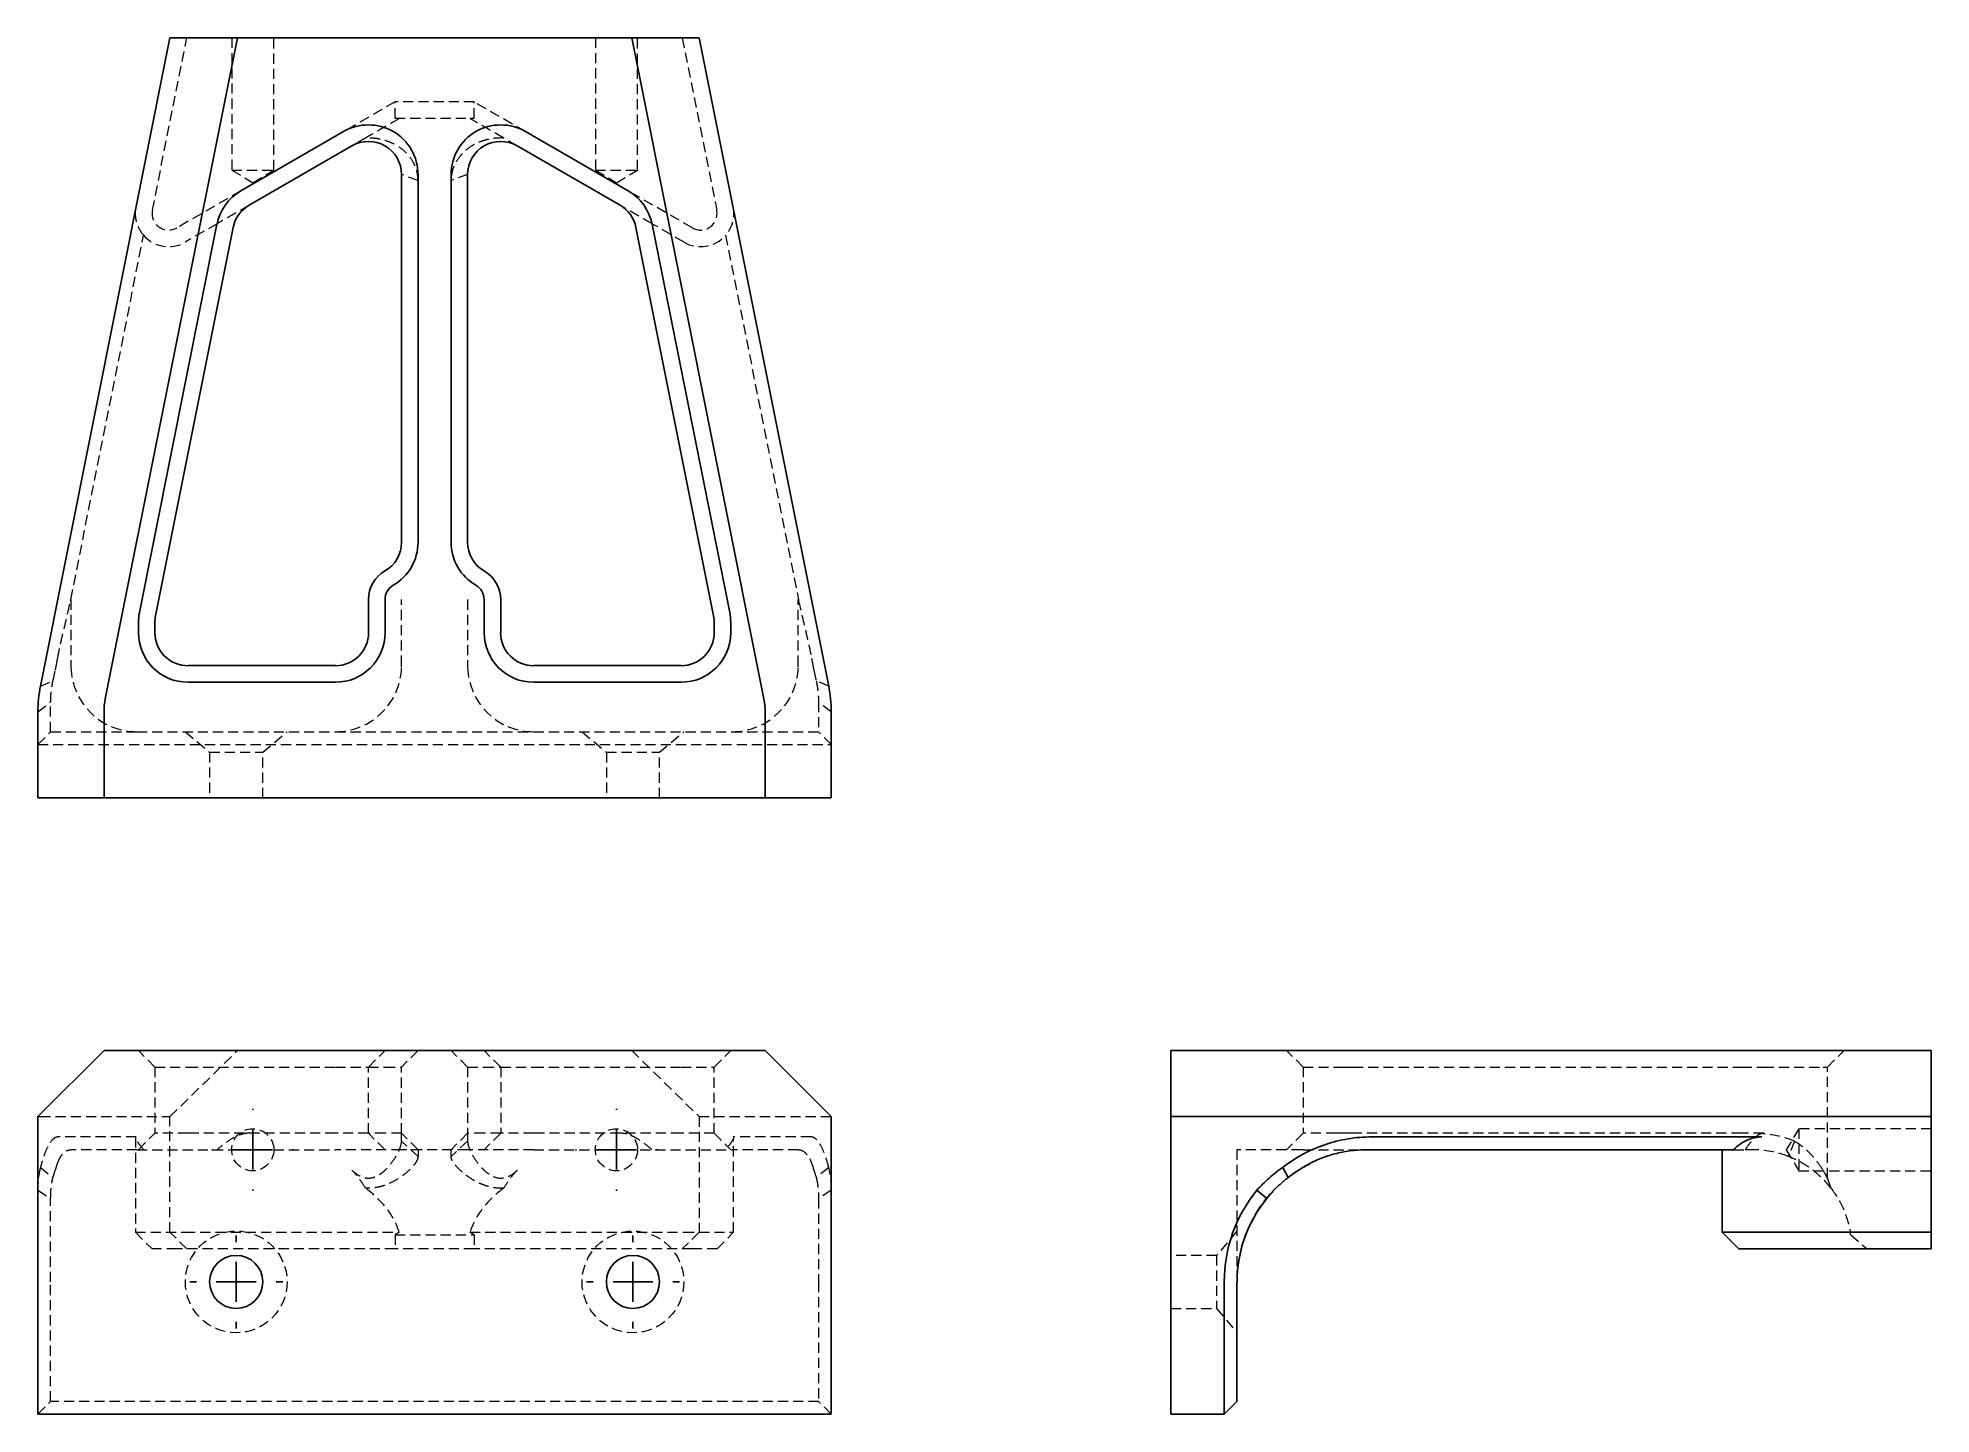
# Model space of a CAD drawing. Header units: millimetres. Extents: x 33 to 271, y 33 to 206.
import ezdxf

# ---------------------------------------------------------------- set-up
doc = ezdxf.new("R2010")
doc.units = ezdxf.units.MM
doc.linetypes.add('HIDDEN', pattern=[1.905, 1.27, -0.635])
doc.layers.add('10', color=7, linetype='Continuous')

# ---------------------------------------------------------------- blocks, each defined once
blk = doc.blocks.new('SW_CENTERMARKSYMBOL_0')
at = {"layer": '10', "color": 0}
for p, q in [((0, 5), (0, 5.83)), ((0, 0), (0, 2.5)), ((-5, 0), (-5.83, 0)), ((0, 0), (-2.5, 0)), ((0, 0), (0, -2.5)), ((0, 0), (2.5, 0)), ((5, 0), (5.83, 0)), ((0, -5), (0, -5.83))]:
    blk.add_line(p, q, dxfattribs=at)
blk = doc.blocks.new('SW_CENTERMARKSYMBOL_1')
at = {"layer": '10', "color": 0}
for p, q in [((0, 5), (0, 5.83)), ((0, 0), (0, 2.5)), ((-5, 0), (-5.83, 0)), ((0, 0), (-2.5, 0)), ((0, 0), (0, -2.5)), ((0, 0), (2.5, 0)), ((5, 0), (5.83, 0)), ((0, -5), (0, -5.83))]:
    blk.add_line(p, q, dxfattribs=at)
blk = doc.blocks.new('SW_CENTERMARKSYMBOL_2')
at = {"layer": '10', "color": 0}
for p, q in [((0, 5), (0, 5.14)), ((0, 0), (0, 2.5)), ((-5, 0), (-5.14, 0)), ((0, 0), (-2.5, 0)), ((0, 0), (0, -2.5)), ((0, 0), (2.5, 0)), ((5, 0), (5.14, 0)), ((0, -5), (0, -5.14))]:
    blk.add_line(p, q, dxfattribs=at)
blk = doc.blocks.new('SW_CENTERMARKSYMBOL_3')
at = {"layer": '10', "color": 0}
for p, q in [((0, 5), (0, 5.14)), ((0, 0), (0, 2.5)), ((-5, 0), (-5.14, 0)), ((0, 0), (-2.5, 0)), ((0, 0), (0, -2.5)), ((0, 0), (2.5, 0)), ((5, 0), (5.14, 0)), ((0, -5), (0, -5.14))]:
    blk.add_line(p, q, dxfattribs=at)

msp = doc.modelspace()

# ---------------------------------------------------------------- linework, layer by layer
at = {"color": 7, "linetype": 'Continuous', "lineweight": 25}
for p, q in [((33.57, 124.36), (49.81, 205.67)), ((58.27, 205.67), (41.7, 122.74)), ((49.81, 205.67), (58.27, 205.67)), ((107.72, 205.67), (58.27, 205.67)), ((124.29, 122.74), (107.72, 205.67)), ((107.72, 205.67), (116.18, 205.67)), ((116.18, 205.67), (132.42, 124.36)), ((58.7, 186.47), (71.59, 193.91)), ((94.4, 193.91), (107.29, 186.47)), ((72.63, 192.12), (59.74, 184.67)), ((106.25, 184.67), (93.36, 192.12)), ((78.85, 142.39), (78.85, 188.53)), ((80.92, 188.53), (80.92, 142.39)), ((85.07, 142.39), (85.07, 188.53)), ((87.14, 188.53), (87.14, 142.39)), ((45.98, 133.58), (55.71, 182.3)), ((57.75, 181.9), (48.01, 133.17)), ((117.98, 133.17), (108.24, 181.9)), ((110.28, 182.3), (120.01, 133.58)), ((74.7, 131.06), (74.7, 135.21)), ((76.78, 135.21), (76.78, 131.06)), ((89.21, 131.06), (89.21, 135.21)), ((91.29, 135.21), (91.29, 131.06)), ((45.86, 131.06), (45.86, 132.36)), ((47.93, 132.36), (47.93, 131.06)), ((118.06, 131.06), (118.06, 132.36)), ((120.13, 132.36), (120.13, 131.06)), ((52.08, 126.92), (70.56, 126.92)), ((95.43, 126.92), (113.91, 126.92)), ((70.56, 124.84), (52.08, 124.84)), ((113.91, 124.84), (95.43, 124.84)), ((33.25, 110.33), (33.25, 121.11)), ((41.54, 121.11), (41.54, 110.33)), ((124.45, 110.33), (124.45, 121.11)), ((132.74, 121.11), (132.74, 110.33)), ((41.54, 110.33), (33.25, 110.33)), ((41.54, 110.33), (124.45, 110.33)), ((132.74, 110.33), (124.45, 110.33)), ((41.54, 78.64), (33.25, 70.35)), ((41.54, 78.64), (124.45, 78.64)), ((132.74, 70.35), (124.45, 78.64)), ((175.33, 78.64), (186.11, 78.64)), ((175.33, 70.35), (175.33, 78.64)), ((186.11, 78.64), (187.74, 78.64)), ((187.74, 78.64), (270.67, 78.64)), ((270.67, 78.64), (270.67, 70.35)), ((33.25, 70.35), (33.25, 33.03)), ((132.74, 70.35), (132.74, 33.03)), ((175.33, 70.35), (175.33, 33.03)), ((186.11, 70.35), (175.33, 70.35)), ((189.36, 70.35), (186.11, 70.35)), ((270.67, 70.35), (189.36, 70.35)), ((270.67, 70.35), (270.67, 55.84)), ((200.52, 67.81), (249.44, 67.81)), ((245.91, 66.2), (200.21, 66.2)), ((244.48, 66.2), (244.48, 55.84)), ((189.36, 63.98), (190.03, 62.71)), ((190.19, 62.83), (190.01, 62.69)), ((186.11, 61.12), (187.36, 60.1)), ((187.43, 60.18), (187.34, 60.08)), ((185.76, 57.76), (185.74, 57.71)), ((244.48, 55.84), (246.56, 53.76)), ((244.48, 55.84), (249.44, 55.84)), ((249.44, 55.84), (270.67, 55.84)), ((270.67, 55.84), (270.67, 53.76)), ((249.04, 53.76), (246.56, 53.76)), ((270.67, 53.76), (249.04, 53.76)), ((183.66, 50.68), (183.63, 49.91)), ((182.01, 33.03), (182.01, 49.62)), ((183.62, 49.62), (183.62, 34.64)), ((182.01, 33.03), (183.62, 34.64)), ((132.74, 33.03), (33.25, 33.03)), ((182.01, 33.03), (175.33, 33.03))]:
    msp.add_line(p, q, dxfattribs=at)
at = {"color": 7, "linetype": 'HIDDEN', "lineweight": 18}
for p, q in [((47.61, 184.04), (51.93, 205.67)), ((57.56, 205.67), (57.56, 189.08)), ((62.83, 189.08), (62.83, 205.67)), ((103.16, 205.67), (103.16, 189.08)), ((108.43, 189.08), (108.43, 205.67)), ((114.06, 205.67), (118.39, 184.04)), ((78.04, 197.63), (71.59, 193.91)), ((78.04, 195.58), (78.04, 197.63)), ((87.95, 197.63), (78.04, 197.63)), ((87.95, 195.58), (87.95, 197.63)), ((94.4, 193.91), (87.95, 197.63)), ((78.04, 195.58), (87.95, 195.58)), ((57.56, 189.08), (62.83, 189.08)), ((57.56, 189.08), (60.19, 187.5)), ((60.19, 187.5), (62.83, 189.08)), ((80.92, 187.78), (78.85, 188.53)), ((87.14, 188.53), (85.07, 187.78)), ((103.16, 189.08), (108.43, 189.08)), ((103.16, 189.08), (105.8, 187.5)), ((105.8, 187.5), (108.43, 189.08)), ((58.7, 186.47), (50.67, 181.83)), ((115.32, 181.83), (107.29, 186.47)), ((37.37, 135.21), (46.51, 180.91)), ((55.73, 182.36), (51.71, 180.04)), ((114.28, 180.04), (110.26, 182.36)), ((119.48, 180.91), (128.62, 135.21)), ((37.39, 135.21), (37.39, 126.92)), ((78.85, 126.92), (78.85, 135.21)), ((87.14, 135.21), (87.14, 126.92)), ((128.6, 126.92), (128.6, 135.21)), ((33.57, 124.36), (35.14, 125.03)), ((132.42, 124.36), (130.85, 125.03)), ((33.25, 121.11), (34.85, 122.36)), ((34.85, 118.62), (34.85, 122.36)), ((131.14, 122.36), (131.14, 118.62)), ((132.74, 121.11), (131.14, 122.36)), ((33.25, 117.01), (34.85, 118.62)), ((33.25, 117.01), (132.74, 117.01)), ((34.85, 118.62), (45.68, 118.62)), ((45.68, 118.62), (70.56, 118.62)), ((51.74, 118.62), (54.79, 116.06)), ((61.45, 116.06), (64.51, 118.62)), ((70.56, 118.62), (95.43, 118.62)), ((95.43, 118.62), (120.31, 118.62)), ((101.49, 118.62), (104.54, 116.06)), ((111.2, 116.06), (114.25, 118.62)), ((120.31, 118.62), (131.14, 118.62)), ((132.74, 117.01), (131.14, 118.62)), ((54.79, 116.06), (61.45, 116.06)), ((54.79, 116.06), (54.79, 110.33)), ((61.45, 110.33), (61.45, 116.06)), ((104.54, 116.06), (111.2, 116.06)), ((104.54, 116.06), (104.54, 110.33)), ((111.2, 110.33), (111.2, 116.06)), ((47.93, 76.56), (45.86, 78.64)), ((49.81, 70.35), (58.27, 78.64)), ((74.7, 76.56), (76.78, 78.64)), ((80.92, 78.64), (78.85, 76.56)), ((87.14, 76.56), (85.07, 78.64)), ((91.29, 76.56), (89.21, 78.64)), ((107.72, 78.64), (116.18, 70.35)), ((118.06, 76.56), (120.13, 78.64)), ((191.92, 76.56), (189.84, 78.64)), ((257.67, 76.56), (259.75, 78.64)), ((47.93, 76.56), (52.08, 76.56)), ((47.93, 76.56), (47.93, 68.27)), ((52.08, 76.56), (70.56, 76.56)), ((70.56, 76.56), (74.7, 76.56)), ((74.7, 68.27), (74.7, 76.56)), ((74.7, 76.56), (76.78, 76.56)), ((76.78, 76.56), (78.85, 76.56)), ((78.85, 68.27), (78.85, 76.56)), ((87.14, 76.56), (89.21, 76.56)), ((87.14, 76.56), (87.14, 68.27)), ((89.21, 76.56), (91.29, 76.56)), ((91.29, 76.56), (95.43, 76.56)), ((91.29, 76.56), (91.29, 68.27)), ((95.43, 76.56), (113.91, 76.56)), ((113.91, 76.56), (118.06, 76.56)), ((118.06, 68.27), (118.06, 76.56)), ((191.92, 76.56), (196.06, 76.56)), ((191.92, 76.56), (191.92, 68.27)), ((196.06, 76.56), (197.36, 76.56)), ((197.36, 76.56), (198.17, 76.56)), ((198.17, 76.56), (246.9, 76.56)), ((246.9, 76.56), (249.67, 76.56)), ((249.67, 76.56), (257.12, 76.56)), ((257.12, 76.56), (257.67, 76.56)), ((257.67, 62.64), (257.67, 76.56)), ((33.25, 70.35), (33.57, 70.35)), ((33.57, 70.35), (49.81, 70.35)), ((49.81, 55.84), (49.81, 70.35)), ((116.18, 70.35), (132.42, 70.35)), ((116.18, 70.35), (116.18, 55.84)), ((132.42, 70.35), (132.74, 70.35)), ((45.57, 67.81), (35.8, 67.81)), ((45.49, 67.73), (45.49, 55.84)), ((45.86, 66.2), (47.93, 68.27)), ((52.08, 68.27), (47.93, 68.27)), ((70.56, 68.27), (52.08, 68.27)), ((74.7, 68.27), (70.56, 68.27)), ((76.78, 66.2), (74.7, 68.27)), ((76.78, 68.27), (74.7, 68.27)), ((78.85, 68.27), (76.78, 68.27)), ((80.92, 66.2), (78.85, 68.27)), ((78.85, 67.29), (78.85, 68.27)), ((80.92, 65.35), (78.85, 67.29)), ((87.14, 68.27), (85.07, 66.2)), ((87.14, 67.29), (85.07, 65.35)), ((89.21, 68.27), (87.14, 68.27)), ((87.14, 68.27), (87.14, 67.29)), ((91.29, 68.27), (89.21, 66.2)), ((91.29, 68.27), (89.21, 68.27)), ((95.43, 68.27), (91.29, 68.27)), ((113.91, 68.27), (95.43, 68.27)), ((118.06, 68.27), (113.91, 68.27)), ((118.06, 68.27), (120.13, 66.2)), ((130.19, 67.81), (120.42, 67.81)), ((120.5, 55.84), (120.5, 67.71)), ((191.92, 68.27), (189.84, 66.2)), ((196.06, 68.27), (191.92, 68.27)), ((197.36, 68.27), (196.06, 68.27)), ((198.17, 68.27), (197.36, 68.27)), ((246.9, 68.27), (198.17, 68.27)), ((249.67, 68.27), (246.9, 68.27)), ((254.08, 68.84), (252.5, 66.2)), ((253.53, 67.29), (252.78, 65.35)), ((254.08, 68.84), (254.08, 63.56)), ((270.67, 68.84), (254.08, 68.84)), ((37.39, 66.2), (37.37, 66.2)), ((45.68, 66.2), (37.39, 66.2)), ((37.39, 66.2), (37.39, 66.2)), ((45.68, 66.2), (70.56, 66.2)), ((78.85, 66.2), (70.56, 66.2)), ((87.14, 66.2), (78.85, 66.2)), ((78.85, 66.2), (78.85, 66.2)), ((80.92, 66.2), (80.92, 65.35)), ((85.07, 65.35), (85.07, 66.2)), ((95.43, 66.2), (87.14, 66.2)), ((87.14, 66.2), (87.14, 66.2)), ((95.43, 66.2), (120.31, 66.2)), ((128.6, 66.2), (120.31, 66.2)), ((128.6, 66.2), (128.6, 66.2)), ((128.62, 66.2), (128.6, 66.2)), ((191.71, 66.2), (183.62, 66.2)), ((183.62, 66.2), (183.62, 49.62)), ((191.92, 66.2), (191.71, 66.2)), ((191.92, 66.2), (200.21, 66.2)), ((245.91, 66.2), (247.36, 66.2)), ((248.27, 66.2), (247.36, 66.2)), ((252.5, 66.2), (254.08, 63.56)), ((33.57, 63.98), (35.14, 62.71)), ((132.42, 63.98), (130.85, 62.71)), ((254.08, 63.56), (270.67, 63.56)), ((33.25, 61.12), (34.85, 60.1)), ((34.85, 49.62), (34.85, 60.1)), ((132.74, 61.12), (131.14, 60.1)), ((131.14, 60.1), (131.14, 49.62)), ((258.1, 61.39), (258.1, 61.39)), ((45.49, 55.84), (51.71, 55.84)), ((45.49, 55.84), (47.57, 53.76)), ((51.93, 53.76), (49.81, 55.84)), ((51.71, 55.84), (78.55, 55.84)), ((78.04, 55.54), (78.04, 53.76)), ((78.04, 55.54), (87.95, 55.54)), ((87.44, 55.84), (114.28, 55.84)), ((87.95, 55.54), (87.95, 53.76)), ((116.18, 55.84), (114.06, 53.76)), ((114.28, 55.84), (120.5, 55.84)), ((118.43, 53.76), (120.5, 55.84)), ((183.62, 56), (181.06, 52.95)), ((260.58, 55.54), (262.63, 53.76)), ((50.67, 53.76), (47.57, 53.76)), ((78.04, 53.76), (50.67, 53.76)), ((87.95, 53.76), (78.04, 53.76)), ((115.32, 53.76), (87.95, 53.76)), ((118.43, 53.76), (115.32, 53.76)), ((181.06, 52.95), (175.33, 52.95)), ((181.06, 52.95), (181.06, 46.28)), ((34.85, 34.64), (34.85, 49.62)), ((131.14, 49.62), (131.14, 34.64)), ((175.33, 46.28), (181.06, 46.28)), ((181.06, 46.28), (183.62, 43.23)), ((33.25, 33.03), (34.85, 34.64)), ((131.14, 34.64), (34.85, 34.64)), ((132.74, 33.03), (131.14, 34.64))]:
    msp.add_line(p, q, dxfattribs=at)
at = {"color": 7, "linetype": 'HIDDEN', "lineweight": 18, "flags": 128}
for points in [[(184.4, 54.62), (184.69, 55.51), (185.23, 56.78), (185.82, 57.93), (186.44, 58.91), (187.03, 59.74), (187.56, 60.39), (187.88, 60.76), (188.14, 61.03), (188.3, 61.2), (188.34, 61.24), (188.35, 61.25), (188.36, 61.25), (188.36, 61.25), (188.36, 61.25), (188.36, 61.25), (188.36, 61.25), (188.36, 61.25), (188.36, 61.25), (188.35, 61.25), (188.35, 61.25), (188.34, 61.24), (188.3, 61.19), (188.12, 61), (187.83, 60.68), (187.43, 60.2), (186.93, 59.56), (186.35, 58.74), (185.76, 57.77), (185.76, 57.77)], [(183.67, 50.89), (183.7, 51.21), (183.72, 51.42), (183.73, 51.47), (183.73, 51.49), (183.73, 51.49), (183.73, 51.49), (183.73, 51.49), (183.73, 51.49), (183.73, 51.49), (183.73, 51.49), (183.73, 51.49), (183.73, 51.49), (183.73, 51.49), (183.73, 51.49)]]:
    msp.add_lwpolyline(points, dxfattribs=at)
at = {"color": 7, "linetype": 'HIDDEN', "lineweight": 18}
for centre, radius in [((60.19, 66.2), 2.64), ((105.8, 66.2), 2.64), ((58.12, 49.62), 6.38), ((107.87, 49.62), 6.38)]:
    msp.add_circle(centre, radius, dxfattribs=at)
at = {"color": 7, "linetype": 'Continuous', "lineweight": 25}
for centre in [(58.12, 49.62), (107.87, 49.62)]:
    msp.add_circle(centre, 3.33, dxfattribs=at)
for centre, radius, start, end in [((74.7, 188.53), 6.22, 0, 120), ((91.29, 188.53), 6.22, 60, 180), ((74.7, 188.53), 4.15, 0, 120), ((91.29, 188.53), 4.15, 60, 180), ((61.81, 181.08), 6.22, 120, 168.7), ((104.18, 181.08), 6.22, 11.3, 60), ((61.81, 181.08), 4.15, 120, 168.7), ((104.18, 181.08), 4.15, 11.3, 60), ((74.7, 142.39), 4.15, 300, 0), ((74.7, 142.39), 6.22, 300, 0), ((91.29, 142.39), 6.22, 180, 240), ((91.29, 142.39), 4.15, 180, 240), ((78.85, 135.21), 4.15, 120, 180), ((87.14, 135.21), 4.15, 0, 60), ((78.85, 135.21), 2.07, 120, 180), ((87.14, 135.21), 2.07, 0, 60), ((52.08, 132.36), 6.22, 168.7, 180), ((52.08, 132.36), 4.15, 168.7, 180), ((113.91, 132.36), 4.15, 0, 11.3), ((113.91, 132.36), 6.22, 0, 11.3), ((52.08, 131.06), 6.22, 180, 270), ((52.08, 131.06), 4.15, 180, 270), ((70.56, 131.06), 6.22, 270, 0), ((70.56, 131.06), 4.15, 270, 0), ((95.43, 131.06), 6.22, 180, 270), ((95.43, 131.06), 4.15, 180, 270), ((113.91, 131.06), 6.22, 270, 0), ((113.91, 131.06), 4.15, 270, 0), ((49.83, 121.11), 16.58, 168.7, 180), ((116.16, 121.11), 16.58, 0, 11.3), ((49.83, 121.11), 8.29, 168.7, 180), ((116.16, 121.11), 8.29, 0, 11.3), ((200.21, 49.62), 18.19, 140.785, 180), ((200.21, 49.62), 16.58, 140.785, 180)]:
    msp.add_arc(centre, radius, start, end, dxfattribs=at)
at = {"color": 7, "linetype": 'HIDDEN', "lineweight": 18}
for centre, radius, start, end in [((49.64, 183.63), 2.07, 168.7, 300), ((116.35, 183.63), 2.07, 240, 11.3), ((49.64, 183.63), 4.15, 220.9657, 300), ((116.35, 183.63), 4.15, 240, 319.0343), ((45.68, 126.92), 8.29, 180, 181.4108), ((45.68, 126.92), 8.29, 181.4108, 270), ((70.56, 126.92), 8.29, 270, 358.5892), ((70.56, 126.92), 8.29, 358.5892, 0), ((95.43, 126.92), 8.29, 180, 181.4108), ((95.43, 126.92), 8.29, 181.4108, 270), ((120.31, 126.92), 8.29, 270, 358.5892), ((120.31, 126.92), 8.29, 358.5892, 0), ((248.27, 53.76), 14.51, 68.7603, 90), ((248.27, 53.76), 12.44, 68.7603, 90)]:
    msp.add_arc(centre, radius, start, end, dxfattribs=at)
for points, knots in [([(78.55, 195.53), (78.26, 195.37), (77.75, 195.07), (76.32, 194.25), (75.4, 193.72), (74.33, 193.1)], [0, 0, 0, 0, 0.5, 0.5, 1, 1, 1, 1]), ([(91.66, 193.1), (90.59, 193.72), (89.67, 194.25), (88.24, 195.07), (87.73, 195.37), (87.44, 195.53)], [0, 0, 0, 0, 0.5, 0.5, 1, 1, 1, 1]), ([(74.33, 193.1), (74.07, 192.95), (73.81, 192.8), (73.26, 192.48), (72.97, 192.31), (72.63, 192.12)], [0, 0, 0, 0, 0.5, 0.5, 1, 1, 1, 1]), ([(80.92, 187.78), (80.92, 188.18), (80.87, 188.57), (80.72, 189.14), (80.66, 189.32), (80.52, 189.68), (80.44, 189.85), (80.17, 190.34), (79.95, 190.65), (79.47, 191.22), (79.2, 191.47), (78.61, 191.94), (78.29, 192.15), (77.61, 192.5), (77.24, 192.65), (76.66, 192.84), (76.46, 192.89), (76.05, 192.98), (75.84, 193.02), (75.42, 193.07), (75.2, 193.09), (74.76, 193.11), (74.55, 193.11), (74.33, 193.1)], [0, 0, 0, 0, 0.125, 0.125, 0.1875, 0.1875, 0.25, 0.25, 0.375, 0.375, 0.5, 0.5, 0.625, 0.625, 0.75, 0.75, 0.8125, 0.8125, 0.875, 0.875, 0.9375, 0.9375, 1, 1, 1, 1]), ([(91.66, 193.1), (91.23, 193.12), (90.8, 193.1), (90.16, 193.02), (89.95, 192.98), (89.54, 192.89), (89.34, 192.84), (88.95, 192.72), (88.76, 192.65), (88.39, 192.5), (88.21, 192.41), (87.7, 192.14), (87.38, 191.94), (86.94, 191.59), (86.79, 191.47), (86.53, 191.21), (86.4, 191.07), (86.04, 190.65), (85.82, 190.35), (85.46, 189.68), (85.32, 189.33), (85.12, 188.58), (85.07, 188.18), (85.07, 187.78)], [0, 0, 0, 0, 0.125, 0.125, 0.1875, 0.1875, 0.25, 0.25, 0.3125, 0.3125, 0.375, 0.375, 0.5, 0.5, 0.5625, 0.5625, 0.625, 0.625, 0.75, 0.75, 0.875, 0.875, 1, 1, 1, 1]), ([(93.36, 192.12), (93.02, 192.31), (92.73, 192.48), (92.18, 192.8), (91.92, 192.95), (91.66, 193.1)], [0, 0, 0, 0, 0.5, 0.5, 1, 1, 1, 1]), ([(46.51, 180.91), (46.31, 181.14), (46.13, 181.4), (45.83, 181.96), (45.71, 182.26), (45.55, 182.88), (45.5, 183.2), (45.49, 183.83), (45.51, 184.14), (45.57, 184.44)], [0, 0, 0, 0, 0.25, 0.25, 0.5, 0.5, 0.75, 0.75, 1, 1, 1, 1]), ([(59.74, 184.67), (59.36, 184.46), (58.99, 184.24), (58.45, 183.93), (58.27, 183.83), (57.93, 183.63), (57.76, 183.53), (57.27, 183.25), (56.95, 183.06), (56.33, 182.7), (56.02, 182.53), (55.73, 182.36)], [0, 0, 0, 0, 0.25, 0.25, 0.375, 0.375, 0.5, 0.5, 0.75, 0.75, 1, 1, 1, 1]), ([(110.26, 182.36), (109.97, 182.53), (109.66, 182.7), (109.04, 183.06), (108.72, 183.25), (108.23, 183.53), (108.06, 183.63), (107.72, 183.83), (107.54, 183.93), (107, 184.24), (106.63, 184.46), (106.25, 184.67)], [0, 0, 0, 0, 0.25, 0.25, 0.5, 0.5, 0.625, 0.625, 0.75, 0.75, 1, 1, 1, 1]), ([(120.42, 184.44), (120.48, 184.14), (120.51, 183.83), (120.49, 183.2), (120.44, 182.88), (120.28, 182.26), (120.16, 181.96), (119.86, 181.4), (119.68, 181.14), (119.48, 180.91)], [0, 0, 0, 0, 0.25, 0.25, 0.5, 0.5, 0.75, 0.75, 1, 1, 1, 1]), ([(35.72, 127.81), (35.82, 128.38), (35.94, 128.95), (36.2, 130.13), (36.34, 130.74), (36.63, 131.97), (36.78, 132.59), (37.07, 133.84), (37.21, 134.47), (37.35, 135.1)], [0, 0, 0, 0, 0.25, 0.25, 0.5, 0.5, 0.75, 0.75, 1, 1, 1, 1]), ([(128.64, 135.1), (128.92, 133.83), (129.22, 132.59), (129.65, 130.74), (129.79, 130.14), (130.05, 128.95), (130.17, 128.37), (130.28, 127.81)], [0, 0, 0, 0, 0.5, 0.5, 0.75, 0.75, 1, 1, 1, 1]), ([(34.85, 122.36), (34.85, 122.46), (34.86, 122.62), (34.86, 122.79), (34.87, 122.87), (34.87, 122.92), (34.87, 122.95), (34.88, 123.08), (34.89, 123.25), (34.9, 123.44), (34.91, 123.52), (34.91, 123.57), (34.92, 123.6), (34.93, 123.74), (34.95, 123.91), (34.98, 124.11), (34.99, 124.2), (35, 124.25), (35, 124.28), (35.05, 124.55), (35.09, 124.79), (35.14, 125.03)], [0, 0, 0, 0, 0.125, 0.1875, 0.21875, 0.21875, 0.25, 0.25, 0.375, 0.4375, 0.46875, 0.46875, 0.5, 0.5, 0.625, 0.6875, 0.71875, 0.71875, 0.75, 0.75, 1, 1, 1, 1]), ([(130.85, 125.03), (130.87, 124.91), (130.91, 124.73), (130.95, 124.52), (130.96, 124.43), (130.97, 124.37), (130.98, 124.34), (131, 124.2), (131.02, 124.03), (131.05, 123.83), (131.06, 123.74), (131.07, 123.68), (131.07, 123.65), (131.08, 123.52), (131.1, 123.35), (131.11, 123.16), (131.11, 123.08), (131.12, 123.03), (131.12, 123), (131.13, 122.77), (131.14, 122.56), (131.14, 122.36)], [0, 0, 0, 0, 0.125, 0.1875, 0.21875, 0.21875, 0.25, 0.25, 0.375, 0.4375, 0.46875, 0.46875, 0.5, 0.5, 0.625, 0.6875, 0.71875, 0.71875, 0.75, 0.75, 1, 1, 1, 1]), ([(35.8, 67.81), (35.6, 67.81), (35.4, 67.73), (35, 67.4), (34.81, 67.15), (34.43, 66.5), (34.25, 66.1), (33.89, 65.15), (33.73, 64.6), (33.57, 63.98)], [1.5707963, 1.5707963, 1.5707963, 1.5707963, 1.7359127, 1.7359127, 1.9010291, 1.9010291, 2.0661455, 2.0661455, 2.2312619, 2.2312619, 2.2312619, 2.2312619]), ([(46.51, 66.2), (46.31, 66.44), (46.13, 66.67), (45.83, 67.07), (45.71, 67.24), (45.55, 67.53), (45.5, 67.63), (45.49, 67.77), (45.51, 67.81), (45.57, 67.81)], [0, 0, 0, 0, 0.25, 0.25, 0.5, 0.5, 0.75, 0.75, 1, 1, 1, 1]), ([(59.74, 68.27), (59.36, 68.27), (58.99, 68.2), (58.45, 68.02), (58.27, 67.94), (57.93, 67.78), (57.76, 67.69), (57.27, 67.39), (56.95, 67.17), (56.33, 66.71), (56.02, 66.46), (55.73, 66.2)], [0, 0, 0, 0, 0.25, 0.25, 0.375, 0.375, 0.5, 0.5, 0.75, 0.75, 1, 1, 1, 1]), ([(72.63, 63.63), (72.78, 63.49), (72.94, 63.35), (73.27, 63.11), (73.45, 63), (73.83, 62.81), (74.04, 62.74), (74.36, 62.67), (74.47, 62.65), (74.69, 62.64), (74.8, 62.64), (75.13, 62.67), (75.35, 62.73), (75.75, 62.89), (75.94, 62.99), (76.3, 63.22), (76.46, 63.35), (76.77, 63.61), (76.92, 63.76), (77.33, 64.19), (77.56, 64.49), (77.99, 65.09), (78.18, 65.4), (78.49, 65.99), (78.62, 66.27), (78.8, 66.81), (78.85, 67.06), (78.85, 67.29)], [0, 0, 0, 0, 0.0625, 0.0625, 0.125, 0.125, 0.1875, 0.1875, 0.21875, 0.21875, 0.25, 0.25, 0.3125, 0.3125, 0.375, 0.375, 0.4375, 0.4375, 0.5, 0.5, 0.625, 0.625, 0.75, 0.75, 0.875, 0.875, 1, 1, 1, 1]), ([(87.14, 67.29), (87.14, 67.06), (87.19, 66.81), (87.33, 66.41), (87.38, 66.27), (87.51, 65.98), (87.58, 65.84), (87.81, 65.4), (88, 65.1), (88.43, 64.49), (88.66, 64.19), (89.07, 63.76), (89.21, 63.62), (89.52, 63.35), (89.69, 63.23), (90.22, 62.88), (90.63, 62.7), (91.18, 62.64), (91.29, 62.64), (91.51, 62.65), (91.62, 62.67), (91.94, 62.73), (92.15, 62.81), (92.73, 63.09), (93.06, 63.35), (93.36, 63.63)], [0, 0, 0, 0, 0.125, 0.125, 0.1875, 0.1875, 0.25, 0.25, 0.375, 0.375, 0.5, 0.5, 0.5625, 0.5625, 0.625, 0.625, 0.75, 0.75, 0.78125, 0.78125, 0.8125, 0.8125, 0.875, 0.875, 1, 1, 1, 1]), ([(110.26, 66.2), (109.97, 66.46), (109.66, 66.71), (109.04, 67.17), (108.72, 67.39), (108.23, 67.69), (108.06, 67.78), (107.72, 67.94), (107.54, 68.02), (107, 68.2), (106.63, 68.27), (106.25, 68.27)], [0, 0, 0, 0, 0.25, 0.25, 0.5, 0.5, 0.625, 0.625, 0.75, 0.75, 1, 1, 1, 1]), ([(120.48, 67.71), (120.48, 67.7), (120.52, 67.65), (120.33, 67.31), (119.98, 66.81), (119.65, 66.4), (119.48, 66.2)], [0, 0, 0, 0, 0.068625, 0.409707, 0.698494, 1, 1, 1, 1]), ([(132.42, 63.98), (132.27, 64.6), (132.1, 65.15), (131.74, 66.1), (131.56, 66.5), (131.18, 67.15), (130.99, 67.4), (130.59, 67.73), (130.39, 67.81), (130.19, 67.81)], [0.9103307, 0.9103307, 0.9103307, 0.9103307, 1.0754471, 1.0754471, 1.2405635, 1.2405635, 1.4056799, 1.4056799, 1.5707963, 1.5707963, 1.5707963, 1.5707963]), ([(247.36, 66.2), (247.53, 66.46), (247.7, 66.71), (248.06, 67.17), (248.25, 67.39), (248.53, 67.69), (248.63, 67.78), (248.83, 67.94), (248.93, 68.02), (249.24, 68.2), (249.46, 68.27), (249.67, 68.27)], [0, 0, 0, 0, 0.25, 0.25, 0.5, 0.5, 0.625, 0.625, 0.75, 0.75, 1, 1, 1, 1]), ([(253.53, 67.29), (253.91, 67.06), (254.27, 66.81), (254.77, 66.41), (254.93, 66.27), (255.24, 65.98), (255.39, 65.84), (255.81, 65.4), (256.07, 65.1), (256.54, 64.49), (256.75, 64.19), (257.03, 63.76), (257.12, 63.62), (257.28, 63.35), (257.36, 63.23), (257.55, 62.88), (257.64, 62.7), (257.67, 62.64), (257.67, 62.64), (257.67, 62.65), (257.66, 62.67), (257.63, 62.73), (257.59, 62.81), (257.43, 63.09), (257.29, 63.35), (257.12, 63.63)], [0, 0, 0, 0, 0.125, 0.125, 0.1875, 0.1875, 0.25, 0.25, 0.375, 0.375, 0.5, 0.5, 0.5625, 0.5625, 0.625, 0.625, 0.75, 0.75, 0.78125, 0.78125, 0.8125, 0.8125, 0.875, 0.875, 1, 1, 1, 1]), ([(35.72, 64.5), (35.82, 64.8), (35.94, 65.06), (36.2, 65.48), (36.34, 65.66), (36.63, 65.93), (36.78, 66.03), (37.07, 66.16), (37.21, 66.19), (37.35, 66.2)], [0, 0, 0, 0, 0.25, 0.25, 0.5, 0.5, 0.75, 0.75, 1, 1, 1, 1]), ([(37.39, 66.2), (37.38, 66.2), (37.35, 66.19), (37.37, 66.19), (37.37, 66.2)], [0, 0, 0, 0, 0.350551, 1, 1, 1, 1]), ([(80.92, 65.35), (80.92, 65.2), (80.87, 65.02), (80.72, 64.73), (80.66, 64.63), (80.52, 64.42), (80.44, 64.32), (80.17, 64), (79.95, 63.78), (79.47, 63.34), (79.2, 63.12), (78.61, 62.69), (78.29, 62.48), (77.61, 62.1), (77.24, 61.93), (76.66, 61.71), (76.46, 61.64), (76.05, 61.53), (75.84, 61.48), (75.42, 61.42), (75.2, 61.39), (74.76, 61.37), (74.55, 61.37), (74.33, 61.39)], [0, 0, 0, 0, 0.125, 0.125, 0.1875, 0.1875, 0.25, 0.25, 0.375, 0.375, 0.5, 0.5, 0.625, 0.625, 0.75, 0.75, 0.8125, 0.8125, 0.875, 0.875, 0.9375, 0.9375, 1, 1, 1, 1]), ([(91.66, 61.39), (91.23, 61.36), (90.8, 61.38), (90.16, 61.48), (89.95, 61.53), (89.54, 61.64), (89.34, 61.71), (88.95, 61.85), (88.76, 61.93), (88.39, 62.1), (88.21, 62.2), (87.7, 62.48), (87.38, 62.69), (86.94, 63.01), (86.79, 63.12), (86.53, 63.34), (86.4, 63.45), (86.04, 63.78), (85.82, 64), (85.46, 64.43), (85.32, 64.63), (85.12, 65.02), (85.07, 65.2), (85.07, 65.35)], [0, 0, 0, 0, 0.125, 0.125, 0.1875, 0.1875, 0.25, 0.25, 0.3125, 0.3125, 0.375, 0.375, 0.5, 0.5, 0.5625, 0.5625, 0.625, 0.625, 0.75, 0.75, 0.875, 0.875, 1, 1, 1, 1]), ([(128.64, 66.2), (128.92, 66.19), (129.22, 66.07), (129.65, 65.66), (129.79, 65.48), (130.05, 65.06), (130.17, 64.8), (130.28, 64.5)], [0, 0, 0, 0, 0.5, 0.5, 0.75, 0.75, 1, 1, 1, 1]), ([(128.67, 66.14), (128.67, 66.14), (128.69, 66.13), (128.67, 66.15), (128.65, 66.17)], [0, 0, 0, 0, 0.137483, 1, 1, 1, 1]), ([(258.1, 61.39), (258.09, 61.4), (258.07, 61.42), (258.02, 61.49), (257.98, 61.53), (257.86, 61.69), (257.74, 61.82), (257.47, 62.14), (257.3, 62.31), (256.94, 62.69), (256.73, 62.88), (256.27, 63.29), (256.02, 63.5), (255.48, 63.9), (255.19, 64.11), (254.56, 64.5), (254.22, 64.69), (253.53, 65.04), (253.15, 65.21), (252.78, 65.35)], [0, 0, 0, 0, 0.0625, 0.0625, 0.125, 0.125, 0.25, 0.25, 0.375, 0.375, 0.5, 0.5, 0.625, 0.625, 0.75, 0.75, 0.875, 0.875, 1, 1, 1, 1]), ([(33.57, 63.98), (33.55, 63.91), (33.51, 63.77), (33.46, 63.56), (33.42, 63.34), (33.38, 63.11), (33.34, 62.88), (33.31, 62.56), (33.27, 62.15), (33.25, 61.65), (33.25, 61.29), (33.25, 61.12)], [0, 0, 0, 0, 0.083904, 0.167738, 0.251534, 0.335324, 0.419141, 0.503017, 0.668635, 0.834213, 1, 1, 1, 1]), ([(34.85, 60.1), (34.85, 60.23), (34.86, 60.41), (34.86, 60.61), (34.87, 60.7), (34.87, 60.76), (34.87, 60.78), (34.88, 60.93), (34.89, 61.1), (34.9, 61.3), (34.91, 61.38), (34.91, 61.43), (34.92, 61.46), (34.93, 61.6), (34.95, 61.76), (34.98, 61.94), (34.99, 62.02), (35, 62.07), (35, 62.09), (35.05, 62.33), (35.09, 62.53), (35.14, 62.71)], [0, 0, 0, 0, 0.125, 0.1875, 0.21875, 0.21875, 0.25, 0.25, 0.375, 0.4375, 0.46875, 0.46875, 0.5, 0.5, 0.625, 0.6875, 0.71875, 0.71875, 0.75, 0.75, 1, 1, 1, 1]), ([(74.33, 61.39), (74.07, 61.79), (73.81, 62.19), (73.26, 62.95), (72.97, 63.31), (72.63, 63.63)], [0, 0, 0, 0, 0.5, 0.5, 1, 1, 1, 1]), ([(93.36, 63.63), (93.02, 63.31), (92.73, 62.95), (92.18, 62.19), (91.92, 61.79), (91.66, 61.39)], [0, 0, 0, 0, 0.5, 0.5, 1, 1, 1, 1]), ([(130.85, 62.71), (130.87, 62.62), (130.91, 62.47), (130.95, 62.3), (130.96, 62.22), (130.97, 62.17), (130.98, 62.14), (131, 62.02), (131.02, 61.87), (131.05, 61.68), (131.06, 61.6), (131.07, 61.54), (131.07, 61.51), (131.08, 61.38), (131.1, 61.22), (131.11, 61.02), (131.11, 60.93), (131.12, 60.87), (131.12, 60.84), (131.13, 60.59), (131.14, 60.35), (131.14, 60.1)], [0, 0, 0, 0, 0.125, 0.1875, 0.21875, 0.21875, 0.25, 0.25, 0.375, 0.4375, 0.46875, 0.46875, 0.5, 0.5, 0.625, 0.6875, 0.71875, 0.71875, 0.75, 0.75, 1, 1, 1, 1]), ([(132.74, 61.12), (132.74, 61.66), (132.72, 62.17), (132.62, 63.13), (132.54, 63.57), (132.42, 63.98)], [0, 0, 0, 0, 0.5, 0.5, 1, 1, 1, 1]), ([(257.12, 63.63), (257.31, 63.31), (257.48, 62.95), (257.8, 62.19), (257.95, 61.79), (258.1, 61.39)], [0, 0, 0, 0, 0.5, 0.5, 1, 1, 1, 1]), ([(258.11, 61.37), (258.04, 61.58), (257.89, 62.01), (257.74, 62.44), (257.67, 62.65)], [0, 0, 0, 0, 0.499995, 1, 1, 1, 1]), ([(78.55, 55.84), (78.26, 56.83), (77.75, 57.82), (76.32, 59.7), (75.4, 60.59), (74.33, 61.39)], [0, 0, 0, 0, 0.5, 0.5, 1, 1, 1, 1]), ([(91.66, 61.39), (90.59, 60.59), (89.67, 59.7), (88.24, 57.82), (87.73, 56.83), (87.44, 55.84)], [0, 0, 0, 0, 0.5, 0.5, 1, 1, 1, 1]), ([(258.1, 61.39), (258.72, 60.59), (259.25, 59.7), (260.07, 57.82), (260.37, 56.83), (260.53, 55.84)], [0, 0, 0, 0, 0.5, 0.5, 1, 1, 1, 1]), ([(185.52, 57.34), (185.52, 57.34), (185.52, 57.34), (185.52, 57.34), (185.52, 57.34), (185.52, 57.34), (185.52, 57.34), (185.52, 57.34), (185.52, 57.33), (185.5, 57.29), (185.44, 57.18), (185.34, 56.98), (185.19, 56.68), (185.09, 56.44), (185.03, 56.3)], [0, 0, 0, 0, 0.000355, 0.000674, 0.000981, 0.001298, 0.001645, 0.002477, 0.004915, 0.019635, 0.118134, 0.307878, 0.594322, 1, 1, 1, 1])]:
    msp.add_open_spline(points, degree=3, knots=knots, dxfattribs=at)
for points in [[(78.55, 195.53), (78.38, 195.55), (78.21, 195.57), (78.04, 195.58)], [(87.95, 195.58), (87.78, 195.57), (87.61, 195.55), (87.44, 195.53)], [(37.35, 135.1), (37.36, 135.13), (37.37, 135.17), (37.37, 135.21)], [(128.62, 135.21), (128.62, 135.17), (128.63, 135.13), (128.64, 135.1)], [(35.14, 125.03), (35.24, 125.46), (35.34, 125.92), (35.45, 126.4)], [(35.45, 126.4), (35.53, 126.8), (35.6, 127.19), (35.68, 127.6)], [(35.68, 127.6), (35.69, 127.67), (35.7, 127.74), (35.72, 127.81)], [(130.28, 127.81), (130.29, 127.74), (130.3, 127.67), (130.31, 127.6)], [(130.31, 127.6), (130.39, 127.19), (130.46, 126.8), (130.55, 126.4)], [(130.55, 126.4), (130.65, 125.92), (130.75, 125.46), (130.85, 125.03)], [(35.45, 63.67), (35.53, 63.92), (35.6, 64.16), (35.68, 64.39)], [(35.68, 64.39), (35.69, 64.43), (35.7, 64.46), (35.72, 64.5)], [(37.35, 66.2), (37.36, 66.2), (37.37, 66.2), (37.37, 66.2)], [(128.62, 66.2), (128.62, 66.2), (128.63, 66.2), (128.64, 66.2)], [(130.28, 64.5), (130.29, 64.46), (130.3, 64.43), (130.31, 64.39)], [(130.31, 64.39), (130.39, 64.16), (130.46, 63.92), (130.55, 63.67)], [(35.14, 62.71), (35.24, 63.05), (35.34, 63.37), (35.45, 63.67)], [(130.55, 63.67), (130.65, 63.37), (130.75, 63.05), (130.85, 62.71)], [(78.55, 55.84), (78.38, 55.74), (78.21, 55.64), (78.04, 55.54)], [(87.95, 55.54), (87.78, 55.64), (87.61, 55.74), (87.44, 55.84)], [(260.58, 55.54), (260.57, 55.64), (260.55, 55.74), (260.53, 55.84)]]:
    msp.add_open_spline(points, degree=3, dxfattribs=at)
at = {"color": 7, "linetype": 'Continuous', "lineweight": 25}
for points, knots in [([(189.36, 63.98), (190.15, 64.6), (190.99, 65.15), (192.76, 66.1), (193.68, 66.5), (195.57, 67.15), (196.54, 67.4), (198.52, 67.73), (199.52, 67.81), (200.52, 67.81)], [0.9103307, 0.9103307, 0.9103307, 0.9103307, 1.0754471, 1.0754471, 1.2405635, 1.2405635, 1.4056799, 1.4056799, 1.5707963, 1.5707963, 1.5707963, 1.5707963]), ([(249.44, 67.81), (249.14, 67.81), (248.83, 67.77), (248.2, 67.63), (247.88, 67.53), (247.26, 67.24), (246.96, 67.07), (246.4, 66.67), (246.14, 66.44), (245.91, 66.2)], [0, 0, 0, 0, 0.25, 0.25, 0.5, 0.5, 0.75, 0.75, 1, 1, 1, 1]), ([(192.61, 64.36), (192.25, 64.16), (191.54, 63.78), (190.89, 63.33), (190.57, 63.11)], [0, 0, 0, 0, 0.508201, 1, 1, 1, 1]), ([(200.1, 66.2), (198.83, 66.19), (197.59, 66.07), (195.74, 65.66), (195.14, 65.48), (193.95, 65.06), (193.37, 64.8), (192.81, 64.5)], [0, 0, 0, 0, 0.5, 0.5, 0.75, 0.75, 1, 1, 1, 1]), ([(186.11, 61.12), (186.6, 61.66), (187.12, 62.17), (188.21, 63.13), (188.77, 63.57), (189.36, 63.98)], [0, 0, 0, 0, 0.5, 0.5, 1, 1, 1, 1]), ([(190.03, 62.71), (189.91, 62.62), (189.73, 62.47), (189.52, 62.3), (189.43, 62.22), (189.37, 62.17), (189.34, 62.14), (189.2, 62.02), (189.03, 61.87), (188.83, 61.68), (188.74, 61.6), (188.68, 61.54), (188.65, 61.51), (188.52, 61.38), (188.35, 61.22), (188.16, 61.02), (188.08, 60.93), (188.03, 60.87), (188, 60.84), (187.77, 60.59), (187.56, 60.35), (187.36, 60.1)], [0, 0, 0, 0, 0.125, 0.1875, 0.21875, 0.21875, 0.25, 0.25, 0.375, 0.4375, 0.46875, 0.46875, 0.5, 0.5, 0.625, 0.6875, 0.71875, 0.71875, 0.75, 0.75, 1, 1, 1, 1]), ([(184, 52.96), (184.06, 53.36), (184.16, 53.91), (184.34, 54.46), (184.4, 54.62)], [0, 0, 0, 0, 0.7062, 1, 1, 1, 1])]:
    msp.add_open_spline(points, degree=3, knots=knots, dxfattribs=at)
for points in [[(192.6, 64.39), (192.19, 64.16), (191.8, 63.92), (191.4, 63.67)], [(192.81, 64.5), (192.74, 64.46), (192.67, 64.43), (192.6, 64.39)], [(192.84, 64.47), (192.76, 64.43), (192.68, 64.4), (192.61, 64.36)], [(200.21, 66.2), (200.17, 66.2), (200.13, 66.2), (200.1, 66.2)], [(191.4, 63.67), (190.92, 63.37), (190.46, 63.05), (190.03, 62.71)]]:
    msp.add_open_spline(points, degree=3, dxfattribs=at)

# ---------------------------------------------------------------- block references
at = {"layer": '10'}
for name, p in [('SW_CENTERMARKSYMBOL_3', (60.19, 66.2)), ('SW_CENTERMARKSYMBOL_2', (105.8, 66.2)), ('SW_CENTERMARKSYMBOL_1', (58.12, 49.62)), ('SW_CENTERMARKSYMBOL_0', (107.87, 49.62))]:
    msp.add_blockref(name, p, dxfattribs=at)

doc.saveas('drawing.dxf')
